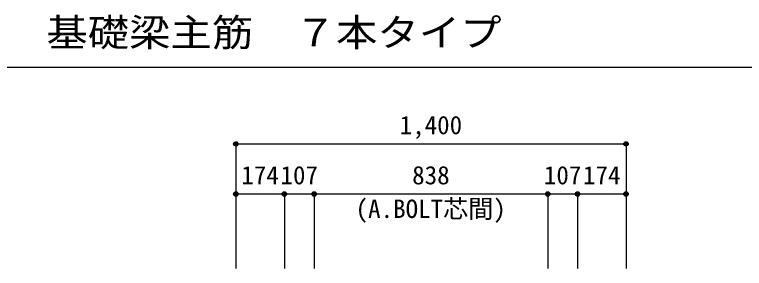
# Model space of a CAD drawing. Units: millimetres at full size, sheet at 1:30. Extents: x -5973 to 5954, y -4195 to 4201.
# Drawn here: x -942 to 1677, y -945 to -33 of the extents above; entities that cross this region are included whole.
import ezdxf
from ezdxf.enums import TextEntityAlignment as Align

# ---------------------------------------------------------------- set-up
doc = ezdxf.new("R2010")
doc.units = ezdxf.units.MM
doc.header["$LTSCALE"] = 30
doc.header["$PDMODE"] = 32
doc.header["$PDSIZE"] = 15
for name, color, linetype in [('0-7_文字', 4, 'Continuous'), ('0-D_寸法', 4, 'Continuous'), ('6-7_文字', 7, 'Continuous'), ('F-0_枠', 6, 'Continuous')]:
    doc.layers.add(name, color=color, linetype=linetype)
doc.styles.add('ＭＳ ゴシック', font='')
doc.styles.get('ＭＳ ゴシック').set_extended_font_data('MS Gothic')

msp = doc.modelspace()

# ---------------------------------------------------------------- linework, layer by layer
at = {"layer": '0-D_寸法'}
for p, q in [((-147.56, -497.85), (-147.56, -677.85)), ((-147.56, -497.85), (1252.44, -497.85)), ((1252.44, -497.85), (1252.44, -677.85)), ((-147.56, -677.85), (-147.56, -944.89)), ((26.44, -677.85), (-147.56, -677.85)), ((-147.56, -677.85), (-147.56, -944.89)), ((133.44, -677.85), (26.44, -677.85)), ((26.44, -677.85), (26.44, -944.89)), ((971.44, -677.85), (133.44, -677.85)), ((133.44, -677.85), (133.44, -944.89)), ((1078.44, -677.85), (971.44, -677.85)), ((971.44, -677.85), (971.44, -944.89)), ((1252.44, -677.85), (1078.44, -677.85)), ((1078.44, -677.85), (1078.44, -944.89)), ((1252.44, -677.85), (1252.44, -944.89))]:
    msp.add_line(p, q, dxfattribs=at)
for centre, radius in [((-147.56, -497.85), 8), ((-147.56, -497.85), 7.2), ((-147.56, -497.85), 6.4), ((-147.56, -497.85), 5.6), ((-147.56, -497.85), 4.8), ((-147.56, -497.85), 4), ((-147.56, -497.85), 3.2), ((-147.56, -497.85), 2.4), ((-147.56, -497.85), 1.6), ((-147.56, -497.85), 0.8), ((1252.44, -497.85), 8), ((1252.44, -497.85), 7.2), ((1252.44, -497.85), 6.4), ((1252.44, -497.85), 5.6), ((1252.44, -497.85), 4.8), ((1252.44, -497.85), 4), ((1252.44, -497.85), 3.2), ((1252.44, -497.85), 2.4), ((1252.44, -497.85), 1.6), ((1252.44, -497.85), 0.8), ((-147.56, -677.85), 8), ((-147.56, -677.85), 7.2), ((-147.56, -677.85), 6.4), ((-147.56, -677.85), 5.6), ((-147.56, -677.85), 4.8), ((-147.56, -677.85), 4), ((-147.56, -677.85), 3.2), ((-147.56, -677.85), 2.4), ((-147.56, -677.85), 1.6), ((-147.56, -677.85), 0.8), ((26.44, -677.85), 8), ((26.44, -677.85), 7.2), ((26.44, -677.85), 6.4), ((26.44, -677.85), 5.6), ((26.44, -677.85), 4.8), ((26.44, -677.85), 4), ((26.44, -677.85), 3.2), ((26.44, -677.85), 2.4), ((26.44, -677.85), 1.6), ((26.44, -677.85), 0.8), ((133.44, -677.85), 8), ((133.44, -677.85), 7.2), ((133.44, -677.85), 6.4), ((133.44, -677.85), 5.6), ((133.44, -677.85), 4.8), ((133.44, -677.85), 4), ((133.44, -677.85), 3.2), ((133.44, -677.85), 2.4), ((133.44, -677.85), 1.6), ((133.44, -677.85), 0.8), ((971.44, -677.85), 8), ((971.44, -677.85), 7.2), ((971.44, -677.85), 6.4), ((971.44, -677.85), 5.6), ((971.44, -677.85), 4.8), ((971.44, -677.85), 4), ((971.44, -677.85), 3.2), ((971.44, -677.85), 2.4), ((971.44, -677.85), 1.6), ((971.44, -677.85), 0.8), ((1078.44, -677.85), 8), ((1078.44, -677.85), 7.2), ((1078.44, -677.85), 6.4), ((1078.44, -677.85), 5.6), ((1078.44, -677.85), 4.8), ((1078.44, -677.85), 4), ((1078.44, -677.85), 3.2), ((1078.44, -677.85), 2.4), ((1078.44, -677.85), 1.6), ((1078.44, -677.85), 0.8), ((1252.44, -677.85), 8), ((1252.44, -677.85), 7.2), ((1252.44, -677.85), 6.4), ((1252.44, -677.85), 5.6), ((1252.44, -677.85), 4.8), ((1252.44, -677.85), 4), ((1252.44, -677.85), 3.2), ((1252.44, -677.85), 2.4), ((1252.44, -677.85), 1.6), ((1252.44, -677.85), 0.8)]:
    msp.add_circle(centre, radius, dxfattribs=at)
at = {"layer": '0-D_寸法', "color": 7}
for p in [(-147.56, -497.85), (-147.56, -497.85), (1252.44, -497.85), (-147.56, -677.85), (-147.56, -677.85), (26.44, -677.85), (26.44, -677.85), (133.44, -677.85), (133.44, -677.85), (971.44, -677.85), (971.44, -677.85), (1078.44, -677.85), (1078.44, -677.85), (1252.44, -677.85), (1252.44, -677.85)]:
    msp.add_point(p, dxfattribs=at)
at = {"layer": 'F-0_枠', "color": 2}
msp.add_line((-5972.88, -222.05), (3723.6, -222.05), dxfattribs=at)

# ---------------------------------------------------------------- texts
at = {"layer": '0-7_文字', "style": 'ＭＳ ゴシック'}
msp.add_text('(A.BOLT芯間)', height=65.98, dxfattribs=at).set_placement((281.92, -783.54), align=Align.BOTTOM_LEFT)
at = {"layer": '0-D_寸法', "style": 'ＭＳ ゴシック'}
for s, p in [('1,400', (439.94, -482.85)), ('174', (-128.06, -662.85)), ('107', (12.44, -662.85)), ('838', (484.94, -662.85)), ('107', (957.44, -662.85)), ('174', (1097.94, -662.85))]:
    msp.add_text(s, height=65.98, dxfattribs=at).set_placement(p, align=Align.BOTTOM_LEFT)
at = {"layer": '6-7_文字', "color": 2, "style": 'ＭＳ ゴシック', "width": 1.1}
msp.add_text('\u3000\u3000基礎梁主筋\u3000７本タイプ', height=98.97, dxfattribs=at).set_placement((-1124.64, -177.05), align=Align.BOTTOM_LEFT)

doc.saveas('drawing.dxf')
